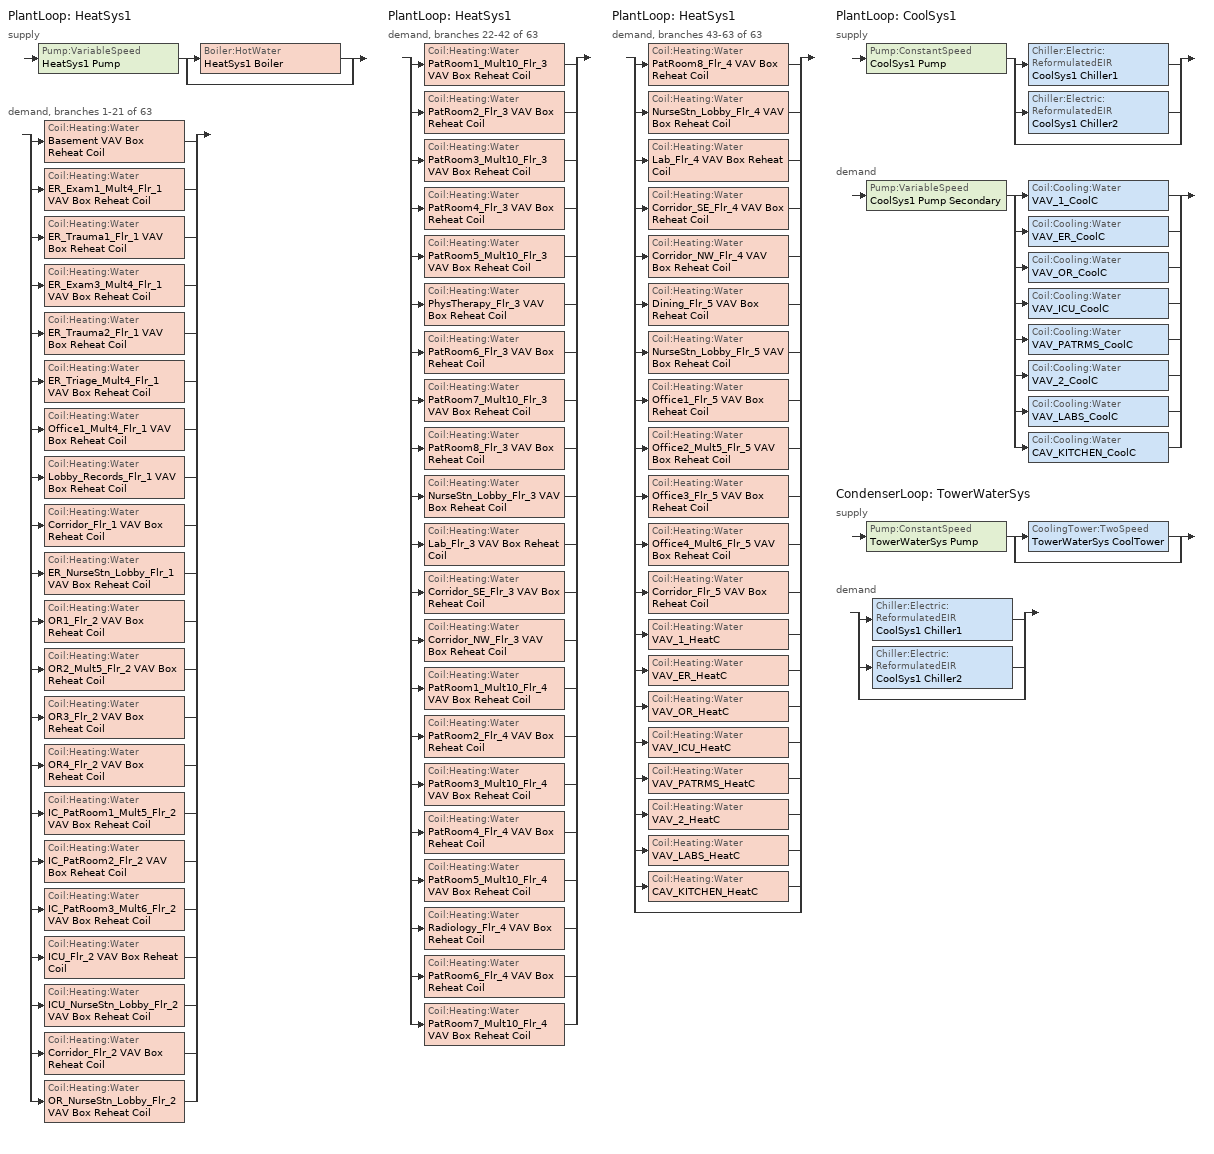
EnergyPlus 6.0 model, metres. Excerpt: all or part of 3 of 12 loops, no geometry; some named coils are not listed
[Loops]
PlantLoop 'HeatSys1'
 supply: Pump:VariableSpeed 'HeatSys1 Pump' > split
  | Boiler:HotWater 'HeatSys1 Boiler'
  | bypass
 demand, branches 1-21 of 63: split
  | Coil:Heating:Water 'Basement VAV Box Reheat Coil'
  | Coil:Heating:Water 'ER_Exam1_Mult4_Flr_1 VAV Box Reheat Coil'
  | Coil:Heating:Water 'ER_Trauma1_Flr_1 VAV Box Reheat Coil'
  | Coil:Heating:Water 'ER_Exam3_Mult4_Flr_1 VAV Box Reheat Coil'
  | Coil:Heating:Water 'ER_Trauma2_Flr_1 VAV Box Reheat Coil'
  | Coil:Heating:Water 'ER_Triage_Mult4_Flr_1 VAV Box Reheat Coil'
  | Coil:Heating:Water 'Office1_Mult4_Flr_1 VAV Box Reheat Coil'
  | Coil:Heating:Water 'Lobby_Records_Flr_1 VAV Box Reheat Coil'
  | Coil:Heating:Water 'Corridor_Flr_1 VAV Box Reheat Coil'
  | Coil:Heating:Water 'ER_NurseStn_Lobby_Flr_1 VAV Box Reheat Coil'
  | Coil:Heating:Water 'OR1_Flr_2 VAV Box Reheat Coil'
  | Coil:Heating:Water 'OR2_Mult5_Flr_2 VAV Box Reheat Coil'
  | Coil:Heating:Water 'OR3_Flr_2 VAV Box Reheat Coil'
  | Coil:Heating:Water 'OR4_Flr_2 VAV Box Reheat Coil'
  | Coil:Heating:Water 'IC_PatRoom1_Mult5_Flr_2 VAV Box Reheat Coil'
  | Coil:Heating:Water 'IC_PatRoom2_Flr_2 VAV Box Reheat Coil'
  | Coil:Heating:Water 'IC_PatRoom3_Mult6_Flr_2 VAV Box Reheat Coil'
  | Coil:Heating:Water 'ICU_Flr_2 VAV Box Reheat Coil'
  | Coil:Heating:Water 'ICU_NurseStn_Lobby_Flr_2 VAV Box Reheat Coil'
  | Coil:Heating:Water 'Corridor_Flr_2 VAV Box Reheat Coil'
  | Coil:Heating:Water 'OR_NurseStn_Lobby_Flr_2 VAV Box Reheat Coil'
PlantLoop 'HeatSys1'
 demand, branches 22-42 of 63: split
  | Coil:Heating:Water 'PatRoom1_Mult10_Flr_3 VAV Box Reheat Coil'
  | Coil:Heating:Water 'PatRoom2_Flr_3 VAV Box Reheat Coil'
  | Coil:Heating:Water 'PatRoom3_Mult10_Flr_3 VAV Box Reheat Coil'
  | Coil:Heating:Water 'PatRoom4_Flr_3 VAV Box Reheat Coil'
  | Coil:Heating:Water 'PatRoom5_Mult10_Flr_3 VAV Box Reheat Coil'
  | Coil:Heating:Water 'PhysTherapy_Flr_3 VAV Box Reheat Coil'
  | Coil:Heating:Water 'PatRoom6_Flr_3 VAV Box Reheat Coil'
  | Coil:Heating:Water 'PatRoom7_Mult10_Flr_3 VAV Box Reheat Coil'
  | Coil:Heating:Water 'PatRoom8_Flr_3 VAV Box Reheat Coil'
  | Coil:Heating:Water 'NurseStn_Lobby_Flr_3 VAV Box Reheat Coil'
  | Coil:Heating:Water 'Lab_Flr_3 VAV Box Reheat Coil'
  | Coil:Heating:Water 'Corridor_SE_Flr_3 VAV Box Reheat Coil'
  | Coil:Heating:Water 'Corridor_NW_Flr_3 VAV Box Reheat Coil'
  | Coil:Heating:Water 'PatRoom1_Mult10_Flr_4 VAV Box Reheat Coil'
  | Coil:Heating:Water 'PatRoom2_Flr_4 VAV Box Reheat Coil'
  | Coil:Heating:Water 'PatRoom3_Mult10_Flr_4 VAV Box Reheat Coil'
  | Coil:Heating:Water 'PatRoom4_Flr_4 VAV Box Reheat Coil'
  | Coil:Heating:Water 'PatRoom5_Mult10_Flr_4 VAV Box Reheat Coil'
  | Coil:Heating:Water 'Radiology_Flr_4 VAV Box Reheat Coil'
  | Coil:Heating:Water 'PatRoom6_Flr_4 VAV Box Reheat Coil'
  | Coil:Heating:Water 'PatRoom7_Mult10_Flr_4 VAV Box Reheat Coil'
PlantLoop 'HeatSys1'
 demand, branches 43-63 of 63: split
  | Coil:Heating:Water 'PatRoom8_Flr_4 VAV Box Reheat Coil'
  | Coil:Heating:Water 'NurseStn_Lobby_Flr_4 VAV Box Reheat Coil'
  | Coil:Heating:Water 'Lab_Flr_4 VAV Box Reheat Coil'
  | Coil:Heating:Water 'Corridor_SE_Flr_4 VAV Box Reheat Coil'
  | Coil:Heating:Water 'Corridor_NW_Flr_4 VAV Box Reheat Coil'
  | Coil:Heating:Water 'Dining_Flr_5 VAV Box Reheat Coil'
  | Coil:Heating:Water 'NurseStn_Lobby_Flr_5 VAV Box Reheat Coil'
  | Coil:Heating:Water 'Office1_Flr_5 VAV Box Reheat Coil'
  | Coil:Heating:Water 'Office2_Mult5_Flr_5 VAV Box Reheat Coil'
  | Coil:Heating:Water 'Office3_Flr_5 VAV Box Reheat Coil'
  | Coil:Heating:Water 'Office4_Mult6_Flr_5 VAV Box Reheat Coil'
  | Coil:Heating:Water 'Corridor_Flr_5 VAV Box Reheat Coil'
  | Coil:Heating:Water 'VAV_1_HeatC'
  | Coil:Heating:Water 'VAV_ER_HeatC'
  | Coil:Heating:Water 'VAV_OR_HeatC'
  | Coil:Heating:Water 'VAV_ICU_HeatC'
  | Coil:Heating:Water 'VAV_PATRMS_HeatC'
  | Coil:Heating:Water 'VAV_2_HeatC'
  | Coil:Heating:Water 'VAV_LABS_HeatC'
  | Coil:Heating:Water 'CAV_KITCHEN_HeatC'
  | bypass
PlantLoop 'CoolSys1'
 supply: Pump:ConstantSpeed 'CoolSys1 Pump' > split
  | Chiller:Electric:ReformulatedEIR 'CoolSys1 Chiller1'
  | Chiller:Electric:ReformulatedEIR 'CoolSys1 Chiller2'
  | bypass
 demand: Pump:VariableSpeed 'CoolSys1 Pump Secondary' > split
  | Coil:Cooling:Water 'VAV_1_CoolC'
  | Coil:Cooling:Water 'VAV_ER_CoolC'
  | Coil:Cooling:Water 'VAV_OR_CoolC'
  | Coil:Cooling:Water 'VAV_ICU_CoolC'
  | Coil:Cooling:Water 'VAV_PATRMS_CoolC'
  | Coil:Cooling:Water 'VAV_2_CoolC'
  | Coil:Cooling:Water 'VAV_LABS_CoolC'
  | Coil:Cooling:Water 'CAV_KITCHEN_CoolC'
CondenserLoop 'TowerWaterSys'
 supply: Pump:ConstantSpeed 'TowerWaterSys Pump' > split
  | CoolingTower:TwoSpeed 'TowerWaterSys CoolTower'
  | bypass
 demand: split
  | Chiller:Electric:ReformulatedEIR 'CoolSys1 Chiller1'
  | Chiller:Electric:ReformulatedEIR 'CoolSys1 Chiller2'
  | bypass
[Sizing:Plant]
Name | Loop Type | Design Loop Exit Temperature {C} | Loop Design Temperature Difference {deltaC}
HeatSys1 | Heating | 82 | 11
CoolSys1 | Cooling | 7.22 | 6.67
TowerWaterSys | Condenser | 29.4 | 5.6
[PlantLoop] Fluid Type=WATER; Maximum Loop Flow Rate {m3/s}=AUTOSIZE; Minimum Loop Flow Rate {m3/s}=0
Name | Plant Equipment Operation Scheme | Maximum Loop Temperature {C} | Minimum Loop Temperature {C} | Plant Loop Volume {m3} | Load Distribution Scheme | Common Pipe Simulation
HeatSys1 | HeatSys1 Loop Operation Scheme List | 100 | 10 | AUTOSIZE | Optimal
CoolSys1 | CoolSys1 Loop Operation Scheme List | 98 | 1 | autocalculate | Uniform | TwoWayCommonPipe
[CondenserLoop]
TowerWaterSys: Fluid Type=Water; Condenser Equipment Operation Scheme=TowerWaterSys Loop Operation Scheme List; Maximum Loop Temperature {C}=80; Minimum Loop Temperature {C}=5; Maximum Loop Flow Rate {m3/s}=AUTOSIZE; Minimum Loop Flow Rate {m3/s}=0; Condenser Loop Volume {m3}=AUTOSIZE; Load Distribution Scheme=SEQUENTIAL
[PlantEquipmentOperationSchemes] Control Scheme 1 Schedule=PlantOnSched
Name | Control Scheme 1
HeatSys1 Loop Operation Scheme List | HeatSys1 Operation Scheme
CoolSys1 Loop Operation Scheme List | CoolSys1 Operation Scheme
[CondenserEquipmentOperationSchemes]
TowerWaterSys Loop Operation Scheme List: Control Scheme 1=TowerWaterSys Operation Scheme; Control Scheme 1 Schedule=PlantOnSched
[PlantEquipmentOperation:CoolingLoad] Load Range 1 Lower Limit {W}=0
Name | Load Range 1 Upper Limit {W} | Range 1 Equipment List | Load Range 2 Lower Limit {W} | Load Range 2 Upper Limit {W} | Range 2 Equipment List
CoolSys1 Operation Scheme | 967914 | CoolSys1 Equipment List 1 | 967914 | 100000000000000 | CoolSys1 Equipment List 2
TowerWaterSys Operation Scheme | 1000000000000 | TowerWaterSys Equipment List
[PlantEquipmentOperation:HeatingLoad]
HeatSys1 Operation Scheme: Load Range 1 Lower Limit {W}=0; Load Range 1 Upper Limit {W}=1000000000000000; Range 1 Equipment List=HeatSys1 Equipment List
[PlantEquipmentList]
HeatSys1 Equipment List: HeatSys1 Boiler
CoolSys1 Equipment List 1: CoolSys1 Chiller1
CoolSys1 Equipment List 2: CoolSys1 Chiller1, CoolSys1 Chiller2
[CondenserEquipmentList]
TowerWaterSys Equipment List: TowerWaterSys CoolTower
[SetpointManager:Scheduled] Control Variable=Temperature
Name | Schedule | Setpoint Node or NodeList
CoolSys1 Loop Plant Demand Inlet Setpoint Manager | CW-Loop-Temp-Schedule | CoolSys1 Demand Inlet Node
HeatSys1 Loop Setpoint Manager | HW-Loop-Temp-Schedule | HeatSys1 Supply Outlet Node
CoolSys1 Loop Setpoint Manager | CW-Loop-Temp-Schedule | CoolSys1 Supply Outlet Node
TowerWaterSystem Loop Setpoint Manager | Tower-Loop-Temp-Schedule | TowerWaterSys Supply Outlet Node
[Boiler:HotWater]
HeatSys1 Boiler: Fuel Type=NATURALGAS; Nominal Capacity {W}=2.9836e+06; Nominal Thermal Efficiency=0.813; Normalized Boiler Efficiency Curve=HeatSys1 Boiler Efficiency Curve; Design Water Outlet Temperature {C}=81; Design Water Flow Rate {m3/s}=AUTOSIZE; Minimum Part Load Ratio=0; Maximum Part Load Ratio=1.2; Optimum Part Load Ratio=1; Water Outlet Upper Temperature Limit {C}=95; Boiler Flow Mode=VariableFlow
[Chiller:Electric:ReformulatedEIR] Reference Capacity {W}=967914; Reference COP {W/W}=5.17; Reference Leaving Chilled Water Temperature {C}=6.67; Reference Leaving Condenser Water Temperature {C}=34.4444; Reference Chilled Water Flow Rate {m3/s}=0.0353486; Reference Condenser Water Flow Rate {m3/s}=AutoSize; Cooling Capacity Function of Temperature Curve=WC_PD_GT150_2010_PA_CAPFT; Electric Input to Cooling Output Ratio Function of Temperature Curve=WC_PD_GT150_2010_PA_EIRFT; Electric Input to Cooling Output Ratio Function of Part Load Ratio Curve=WC_PD_150to300_2010_PA_EIRFPLR; Minimum Part Load Ratio=0.1; Maximum Part Load Ratio=1; Optimum Part Load Ratio=1; Minimum Unloading Ratio=0.1; Leaving Chilled Water Lower Temperature Limit {C}=5; Chiller Flow Mode Type=ConstantFlow; Design Heat Recovery Water Flow Rate {m3/s}=0
CoolSys1 Chiller1; CoolSys1 Chiller2
[CoolingTower:TwoSpeed]
TowerWaterSys CoolTower: Design Water Flow Rate {m3/s}=autosize; Air Flow Rate at High Fan Speed {m3/s}=autosize; Fan Power at High Fan Speed {W}=56199.5; U-Factor Times Area Value at High Fan Speed {W/K}=autosize; Air Flow Rate at Low Fan Speed {m3/s}=autosize; Fan Power at Low Fan Speed {W}=autosize; U-Factor Times Area Value at Low Fan Speed {W/K}=autosize; Air Flow Rate in Free Convection Regime {m3/s}=autosize; U-Factor Times Area Value at Free Convection Air Flow Rate {W/K}=autosize
[Pump:VariableSpeed] Motor Efficiency=0.9; Fraction of Motor Inefficiencies to Fluid Stream=0; Coefficient 1 of the Part Load Performance Curve=0; Minimum Flow Rate {m3/s}=0; Pump Control Type=Intermittent
Name | Rated Flow Rate {m3/s} | Rated Pump Head {Pa} | Rated Power Consumption {W} | Coefficient 2 of the Part Load Performance Curve | Coefficient 3 of the Part Load Performance Curve | Coefficient 4 of the Part Load Performance Curve
HeatSys1 Pump | AUTOSIZE | 179352 | AUTOSIZE | 1 | 0 | 0
CoolSys1 Pump Secondary | autosize | 134284 | autosize | 0.0205 | 0.4101 | 0.5753
[Pump:ConstantSpeed] Rated Flow Rate {m3/s}=AUTOSIZE; Rated Power Consumption {W}=AUTOSIZE; Fraction of Motor Inefficiencies to Fluid Stream=0; Pump Control Type=Intermittent
Name | Rated Pump Head {Pa},                   !- Rated Pump Head {Pa},                   !- Rated Pump Head {Pa} | Motor Efficiency
CoolSys1 Pump | 44761.3 | 0.9
TowerWaterSys Pump | 148557 | 0.87
[Coil:Heating:Water] Availability Schedule=ALWAYS_ON; U-Factor Times Area Value {W/K}=AUTOSIZE; Maximum Water Flow Rate {m3/s}=AUTOSIZE; Performance Input Method=UFactorTimesAreaAndDesignWaterFlowRate; Rated Capacity {W}=AUTOSIZE; Rated Inlet Water Temperature {C}=82.2; Rated Inlet Air Temperature {C}=12.8; Rated Outlet Water Temperature {C}=71.1; Rated Outlet Air Temperature {C}=40
Basement VAV Box Reheat Coil; ER_Exam1_Mult4_Flr_1 VAV Box Reheat Coil; ER_Trauma1_Flr_1 VAV Box Reheat Coil; ER_Exam3_Mult4_Flr_1 VAV Box Reheat Coil; ER_Trauma2_Flr_1 VAV Box Reheat Coil; ER_Triage_Mult4_Flr_1 VAV Box Reheat Coil; Office1_Mult4_Flr_1 VAV Box Reheat Coil; Lobby_Records_Flr_1 VAV Box Reheat Coil; Corridor_Flr_1 VAV Box Reheat Coil; ER_NurseStn_Lobby_Flr_1 VAV Box Reheat Coil; OR1_Flr_2 VAV Box Reheat Coil; OR2_Mult5_Flr_2 VAV Box Reheat Coil; OR3_Flr_2 VAV Box Reheat Coil; OR4_Flr_2 VAV Box Reheat Coil; IC_PatRoom1_Mult5_Flr_2 VAV Box Reheat Coil; IC_PatRoom2_Flr_2 VAV Box Reheat Coil; IC_PatRoom3_Mult6_Flr_2 VAV Box Reheat Coil; ICU_Flr_2 VAV Box Reheat Coil; ICU_NurseStn_Lobby_Flr_2 VAV Box Reheat Coil; Corridor_Flr_2 VAV Box Reheat Coil; OR_NurseStn_Lobby_Flr_2 VAV Box Reheat Coil; PatRoom1_Mult10_Flr_3 VAV Box Reheat Coil; PatRoom2_Flr_3 VAV Box Reheat Coil; PatRoom3_Mult10_Flr_3 VAV Box Reheat Coil; PatRoom4_Flr_3 VAV Box Reheat Coil; PatRoom5_Mult10_Flr_3 VAV Box Reheat Coil; PhysTherapy_Flr_3 VAV Box Reheat Coil; PatRoom6_Flr_3 VAV Box Reheat Coil; PatRoom7_Mult10_Flr_3 VAV Box Reheat Coil; PatRoom8_Flr_3 VAV Box Reheat Coil; NurseStn_Lobby_Flr_3 VAV Box Reheat Coil; Lab_Flr_3 VAV Box Reheat Coil; Corridor_SE_Flr_3 VAV Box Reheat Coil; Corridor_NW_Flr_3 VAV Box Reheat Coil; PatRoom1_Mult10_Flr_4 VAV Box Reheat Coil; PatRoom2_Flr_4 VAV Box Reheat Coil; PatRoom3_Mult10_Flr_4 VAV Box Reheat Coil; PatRoom4_Flr_4 VAV Box Reheat Coil; PatRoom5_Mult10_Flr_4 VAV Box Reheat Coil; Radiology_Flr_4 VAV Box Reheat Coil; PatRoom6_Flr_4 VAV Box Reheat Coil; PatRoom7_Mult10_Flr_4 VAV Box Reheat Coil; PatRoom8_Flr_4 VAV Box Reheat Coil; NurseStn_Lobby_Flr_4 VAV Box Reheat Coil; Lab_Flr_4 VAV Box Reheat Coil; Corridor_SE_Flr_4 VAV Box Reheat Coil; Corridor_NW_Flr_4 VAV Box Reheat Coil; Dining_Flr_5 VAV Box Reheat Coil; NurseStn_Lobby_Flr_5 VAV Box Reheat Coil; Office1_Flr_5 VAV Box Reheat Coil; Office2_Mult5_Flr_5 VAV Box Reheat Coil; Office3_Flr_5 VAV Box Reheat Coil; Office4_Mult6_Flr_5 VAV Box Reheat Coil; Corridor_Flr_5 VAV Box Reheat Coil
[Schedule:Compact]
ALWAYS_ON; PlantOnSched: Through: 12/31, For: AllDays, Until: 24:00, 1
CW-Loop-Temp-Schedule: Through: 12/31, For: AllDays, Until: 24:00, 6.7
HW-Loop-Temp-Schedule: Through: 12/31, For: AllDays, Until: 24:00, 82
Tower-Loop-Temp-Schedule: Through: 12/31, For: AllDays, Until: 24:00, 21.1
[Curve:Biquadratic] Minimum Value of x=5; Maximum Value of x=10; Minimum Value of y=17.78; Maximum Value of y=46.11
Name | Coefficient1 Constant | Coefficient2 x | Coefficient3 x**2 | Coefficient4 y | Coefficient5 y**2 | Coefficient6 x*y
WC_PD_GT150_2010_PA_CAPFT | 0.906115 | 0.0292277 | -0.0003647 | -0.0009709 | -9.05e-05 | 0.0002527
WC_PD_GT150_2010_PA_EIRFT | 0.377312 | -0.0229032 | 0.0016504 | 0.0118156 | 0.0004345 | -0.0010132
[Curve:Bicubic]
WC_PD_150TO300_2010_PA_EIRFPLR: Coefficient1 Constant=-0.136053; Coefficient2 x=0.0086427; Coefficient3 x**2=3.85558e-06; Coefficient4 y=1.02403; Coefficient5 y**2=0.0604744; Coefficient6 x*y=-0.00894786; Coefficient7 x**3=0; Coefficient8 y**3=0.057066; Coefficient9 x**2*y=0; Coefficient10 x*y**2=0; Minimum Value of x=31.13; Maximum Value of x=36.52; Minimum Value of y=0.19; Maximum Value of y=1.03
[Curve:Quadratic]
HeatSys1 Boiler Efficiency Curve: Coefficient1 Constant=1; Coefficient2 x=0; Coefficient3 x**2=0; Minimum Value of x=0; Maximum Value of x=1
